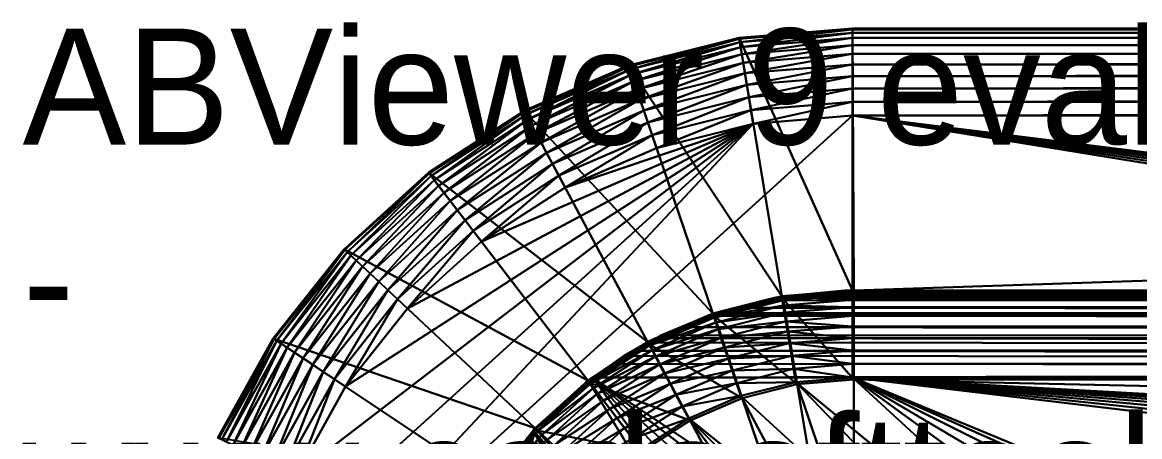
# Model space of a CAD drawing. Header units: millimetres. Extents: x 19.3 to 105.6, y 153.8 to 217.3.
# Drawn here: x 19.3 to 29.48, y 213.57 to 217.35 of the extents above; entities that cross this region are included whole.
import ezdxf

# ---------------------------------------------------------------- set-up
doc = ezdxf.new("R2010")
doc.units = ezdxf.units.MM
doc.layers.get('0').update_dxf_attribs({"color": 132, "linetype": 'CONTINUOUS'})

# ---------------------------------------------------------------- blocks, each defined once
blk = doc.blocks.new('ABViewer')
at = {"color": 0, "insert": (0, 0), "char_height": 0.05, "width": 0.5, "attachment_point": 1}
blk.add_mtext('ABViewer 9 evaluation - www.cadsofttools.com', dxfattribs=at)

msp = doc.modelspace()

# ---------------------------------------------------------------- linework, layer by layer
at = {"invisible_edges": 16}
for points in [[(26.866, 217.292, 20.638), (26.866, 217.292, 2.375), (25.831, 217.207, 2.375)], [(26.866, 217.292, 20.638), (25.831, 217.207, 2.375), (25.831, 217.207, 20.638)], [(26.866, 217.292, 2.375), (26.866, 214.905, 2.375), (25.831, 217.207, 2.375)], [(25.833, 217.198, 20.762), (26.866, 217.292, 20.638), (25.831, 217.207, 20.638)], [(25.833, 217.198, 20.762), (26.866, 217.282, 20.762), (26.866, 217.292, 20.638)], [(25.837, 217.169, 20.883), (26.866, 217.282, 20.762), (25.833, 217.198, 20.762)], [(25.837, 217.169, 20.883), (26.866, 217.253, 20.883), (26.866, 217.282, 20.762)], [(98.025, 217.292, 20.638), (98.025, 217.292, 2.375), (26.866, 217.292, 20.638)], [(26.866, 217.292, 20.638), (98.025, 217.292, 2.375), (26.866, 217.292, 2.375)], [(98.025, 217.292, 2.375), (26.877, 214.905, 2.375), (26.866, 217.292, 2.375)], [(26.866, 217.292, 2.375), (26.877, 214.905, 2.375), (26.866, 214.905, 2.375)], [(26.866, 217.282, 20.762), (98.025, 217.282, 20.762), (98.025, 217.292, 20.638)], [(26.866, 217.282, 20.762), (98.025, 217.292, 20.638), (26.866, 217.292, 20.638)], [(26.866, 217.253, 20.883), (98.025, 217.253, 20.883), (98.025, 217.282, 20.762)], [(26.866, 217.253, 20.883), (98.025, 217.282, 20.762), (26.866, 217.282, 20.762)], [(98.025, 217.292, 2.375), (98.025, 214.879, 2.375), (26.877, 214.905, 2.375)], [(25.831, 217.207, 20.638), (25.831, 217.207, 2.375), (24.824, 216.955, 2.375)], [(25.831, 217.207, 20.638), (24.824, 216.955, 2.375), (24.824, 216.955, 20.638)], [(25.831, 217.207, 2.375), (26.22, 214.852, 2.375), (24.824, 216.955, 2.375)], [(24.827, 216.946, 20.762), (25.831, 217.207, 20.638), (24.824, 216.955, 20.638)], [(24.827, 216.946, 20.762), (25.833, 217.198, 20.762), (25.831, 217.207, 20.638)], [(24.836, 216.918, 20.883), (25.833, 217.198, 20.762), (24.827, 216.946, 20.762)], [(24.836, 216.918, 20.883), (25.837, 217.169, 20.883), (25.833, 217.198, 20.762)], [(24.852, 216.873, 20.998), (25.837, 217.169, 20.883), (24.836, 216.918, 20.883)], [(24.852, 216.873, 20.998), (25.845, 217.122, 20.998), (25.837, 217.169, 20.883)], [(25.831, 217.207, 2.375), (26.866, 214.905, 2.375), (26.22, 214.852, 2.375)], [(25.845, 217.122, 20.998), (26.866, 217.253, 20.883), (25.837, 217.169, 20.883)], [(25.845, 217.122, 20.998), (26.866, 217.206, 20.998), (26.866, 217.253, 20.883)], [(25.856, 217.058, 21.104), (26.866, 217.206, 20.998), (25.845, 217.122, 20.998)], [(25.856, 217.058, 21.104), (26.866, 217.141, 21.104), (26.866, 217.206, 20.998)], [(26.866, 217.206, 20.998), (98.025, 217.206, 20.998), (98.025, 217.253, 20.883)], [(26.866, 217.206, 20.998), (98.025, 217.253, 20.883), (26.866, 217.253, 20.883)], [(26.866, 217.141, 21.104), (98.025, 217.141, 21.104), (98.025, 217.206, 20.998)], [(26.866, 217.141, 21.104), (98.025, 217.206, 20.998), (26.866, 217.206, 20.998)], [(24.873, 216.811, 21.104), (25.845, 217.122, 20.998), (24.852, 216.873, 20.998)], [(24.873, 216.811, 21.104), (25.856, 217.058, 21.104), (25.845, 217.122, 20.998)], [(24.899, 216.735, 21.199), (25.856, 217.058, 21.104), (24.873, 216.811, 21.104)], [(24.899, 216.735, 21.199), (25.869, 216.978, 21.199), (25.856, 217.058, 21.104)], [(25.869, 216.978, 21.199), (26.866, 217.141, 21.104), (25.856, 217.058, 21.104)], [(25.869, 216.978, 21.199), (26.866, 217.06, 21.199), (26.866, 217.141, 21.104)], [(25.884, 216.884, 21.28), (26.866, 217.06, 21.199), (25.869, 216.978, 21.199)], [(25.884, 216.884, 21.28), (26.866, 216.965, 21.28), (26.866, 217.06, 21.199)], [(26.866, 217.06, 21.199), (98.025, 217.06, 21.199), (98.025, 217.141, 21.104)], [(26.866, 217.06, 21.199), (98.025, 217.141, 21.104), (26.866, 217.141, 21.104)], [(26.866, 216.965, 21.28), (98.025, 216.965, 21.28), (98.025, 217.06, 21.199)], [(26.866, 216.965, 21.28), (98.025, 217.06, 21.199), (26.866, 217.06, 21.199)], [(24.824, 216.955, 20.638), (24.824, 216.955, 2.375), (23.872, 216.542, 2.375)], [(24.824, 216.955, 20.638), (23.872, 216.542, 2.375), (23.872, 216.542, 20.638)], [(24.824, 216.955, 2.375), (25.592, 214.694, 2.375), (23.872, 216.542, 2.375)], [(23.876, 216.533, 20.762), (24.824, 216.955, 20.638), (23.872, 216.542, 20.638)], [(23.876, 216.533, 20.762), (24.827, 216.946, 20.762), (24.824, 216.955, 20.638)], [(24.824, 216.955, 2.375), (26.22, 214.852, 2.375), (25.592, 214.694, 2.375)], [(24.929, 216.645, 21.28), (25.869, 216.978, 21.199), (24.899, 216.735, 21.199)], [(24.929, 216.645, 21.28), (25.884, 216.884, 21.28), (25.869, 216.978, 21.199)], [(25.902, 216.78, 21.345), (26.866, 216.965, 21.28), (25.884, 216.884, 21.28)], [(25.902, 216.78, 21.345), (26.866, 216.859, 21.345), (26.866, 216.965, 21.28)], [(26.866, 216.859, 21.345), (98.025, 216.859, 21.345), (98.025, 216.965, 21.28)], [(26.866, 216.859, 21.345), (98.025, 216.965, 21.28), (26.866, 216.965, 21.28)], [(23.89, 216.508, 20.883), (24.827, 216.946, 20.762), (23.876, 216.533, 20.762)], [(23.89, 216.508, 20.883), (24.836, 216.918, 20.883), (24.827, 216.946, 20.762)], [(23.912, 216.466, 20.998), (24.836, 216.918, 20.883), (23.89, 216.508, 20.883)], [(23.912, 216.466, 20.998), (24.852, 216.873, 20.998), (24.836, 216.918, 20.883)], [(23.943, 216.408, 21.104), (24.852, 216.873, 20.998), (23.912, 216.466, 20.998)], [(23.943, 216.408, 21.104), (24.873, 216.811, 21.104), (24.852, 216.873, 20.998)], [(24.963, 216.545, 21.345), (25.884, 216.884, 21.28), (24.929, 216.645, 21.28)], [(24.963, 216.545, 21.345), (25.902, 216.78, 21.345), (25.884, 216.884, 21.28)], [(25.92, 216.666, 21.392), (26.866, 216.859, 21.345), (25.902, 216.78, 21.345)], [(25.92, 216.666, 21.392), (26.866, 216.744, 21.392), (26.866, 216.859, 21.345)], [(26.866, 216.744, 21.392), (98.025, 216.744, 21.392), (98.025, 216.859, 21.345)], [(26.866, 216.744, 21.392), (98.025, 216.859, 21.345), (26.866, 216.859, 21.345)], [(23.981, 216.337, 21.199), (24.873, 216.811, 21.104), (23.943, 216.408, 21.104)], [(23.981, 216.337, 21.199), (24.899, 216.735, 21.199), (24.873, 216.811, 21.104)], [(25, 216.436, 21.392), (25.902, 216.78, 21.345), (24.963, 216.545, 21.345)], [(25, 216.436, 21.392), (25.92, 216.666, 21.392), (25.902, 216.78, 21.345)], [(24.026, 216.253, 21.28), (24.899, 216.735, 21.199), (23.981, 216.337, 21.199)], [(24.026, 216.253, 21.28), (24.929, 216.645, 21.28), (24.899, 216.735, 21.199)], [(24.076, 216.16, 21.345), (24.929, 216.645, 21.28), (24.026, 216.253, 21.28)], [(24.076, 216.16, 21.345), (24.963, 216.545, 21.345), (24.929, 216.645, 21.28)], [(25.039, 216.321, 21.421), (25.92, 216.666, 21.392), (25, 216.436, 21.392)], [(25.039, 216.321, 21.421), (25.94, 216.547, 21.421), (25.92, 216.666, 21.392)], [(25.94, 216.547, 21.421), (26.866, 216.744, 21.392), (25.92, 216.666, 21.392)], [(25.94, 216.547, 21.421), (26.866, 216.623, 21.421), (26.866, 216.744, 21.392)], [(26.866, 216.623, 21.421), (98.025, 216.623, 21.421), (98.025, 216.744, 21.392)], [(26.866, 216.623, 21.421), (98.025, 216.744, 21.392), (26.866, 216.744, 21.392)], [(24.13, 216.058, 21.392), (24.963, 216.545, 21.345), (24.076, 216.16, 21.345)], [(24.13, 216.058, 21.392), (25, 216.436, 21.392), (24.963, 216.545, 21.345)], [(25.079, 216.203, 21.431), (25.94, 216.547, 21.421), (25.039, 216.321, 21.421)], [(25.079, 216.203, 21.431), (25.96, 216.424, 21.431), (25.94, 216.547, 21.421)], [(25.96, 216.424, 21.431), (26.866, 216.623, 21.421), (25.94, 216.547, 21.421)], [(25.96, 216.424, 21.431), (26.866, 216.498, 21.431), (26.866, 216.623, 21.421)], [(26.866, 216.498, 21.431), (98.025, 216.498, 21.431), (98.025, 216.623, 21.421)], [(26.866, 216.498, 21.431), (98.025, 216.623, 21.421), (26.866, 216.623, 21.421)], [(26.866, 216.498, 21.431), (25.96, 216.424, 21.431), (21.336, 211.484, 21.431)], [(87.313, 206.662, 21.431), (26.866, 216.498, 21.431), (21.336, 211.484, 21.431)], [(23.872, 216.542, 20.638), (23.872, 216.542, 2.375), (22.999, 215.979, 2.375)], [(23.872, 216.542, 20.638), (22.999, 215.979, 2.375), (22.999, 215.979, 20.638)], [(23.872, 216.542, 2.375), (24.997, 214.436, 2.375), (22.999, 215.979, 2.375)], [(23.005, 215.971, 20.762), (23.872, 216.542, 20.638), (22.999, 215.979, 20.638)], [(23.005, 215.971, 20.762), (23.876, 216.533, 20.762), (23.872, 216.542, 20.638)], [(23.023, 215.948, 20.883), (23.876, 216.533, 20.762), (23.005, 215.971, 20.762)], [(23.023, 215.948, 20.883), (23.89, 216.508, 20.883), (23.876, 216.533, 20.762)], [(23.052, 215.911, 20.998), (23.89, 216.508, 20.883), (23.023, 215.948, 20.883)], [(23.052, 215.911, 20.998), (23.912, 216.466, 20.998), (23.89, 216.508, 20.883)], [(23.091, 215.859, 21.104), (23.912, 216.466, 20.998), (23.052, 215.911, 20.998)], [(23.091, 215.859, 21.104), (23.943, 216.408, 21.104), (23.912, 216.466, 20.998)], [(23.872, 216.542, 2.375), (25.592, 214.694, 2.375), (24.997, 214.436, 2.375)], [(87.492, 207.17, 21.431), (87.755, 207.64, 21.431), (26.866, 216.498, 21.431)], [(26.866, 216.498, 21.431), (87.755, 207.64, 21.431), (88.093, 208.059, 21.431)], [(88.093, 208.059, 21.431), (88.497, 208.415, 21.431), (26.866, 216.498, 21.431)], [(26.866, 216.498, 21.431), (88.497, 208.415, 21.431), (88.956, 208.697, 21.431)], [(26.866, 216.498, 21.431), (88.956, 208.697, 21.431), (98.025, 216.498, 21.431)], [(87.492, 207.17, 21.431), (26.866, 216.498, 21.431), (87.313, 206.662, 21.431)], [(25.96, 216.424, 21.431), (21.498, 212.378, 21.431), (21.336, 211.484, 21.431)], [(25.96, 216.424, 21.431), (21.804, 213.233, 21.431), (21.498, 212.378, 21.431)], [(22.245, 214.028, 21.431), (21.804, 213.233, 21.431), (25.96, 216.424, 21.431)], [(25.96, 216.424, 21.431), (22.809, 214.739, 21.431), (22.245, 214.028, 21.431)], [(25.96, 216.424, 21.431), (23.482, 215.35, 21.431), (22.809, 214.739, 21.431)], [(23.141, 215.795, 21.199), (23.943, 216.408, 21.104), (23.091, 215.859, 21.104)], [(23.141, 215.795, 21.199), (23.981, 216.337, 21.199), (23.943, 216.408, 21.104)], [(24.246, 215.842, 21.431), (23.482, 215.35, 21.431), (25.96, 216.424, 21.431)], [(24.187, 215.951, 21.421), (25, 216.436, 21.392), (24.13, 216.058, 21.392)], [(24.187, 215.951, 21.421), (25.039, 216.321, 21.421), (25, 216.436, 21.392)], [(25.96, 216.424, 21.431), (25.079, 216.203, 21.431), (24.246, 215.842, 21.431)], [(23.198, 215.72, 21.28), (23.981, 216.337, 21.199), (23.141, 215.795, 21.199)], [(23.198, 215.72, 21.28), (24.026, 216.253, 21.28), (23.981, 216.337, 21.199)], [(23.263, 215.635, 21.345), (24.026, 216.253, 21.28), (23.198, 215.72, 21.28)], [(23.263, 215.635, 21.345), (24.076, 216.16, 21.345), (24.026, 216.253, 21.28)], [(24.246, 215.842, 21.431), (25.039, 216.321, 21.421), (24.187, 215.951, 21.421)], [(24.246, 215.842, 21.431), (25.079, 216.203, 21.431), (25.039, 216.321, 21.421)], [(23.333, 215.544, 21.392), (24.076, 216.16, 21.345), (23.263, 215.635, 21.345)], [(23.333, 215.544, 21.392), (24.13, 216.058, 21.392), (24.076, 216.16, 21.345)], [(23.407, 215.448, 21.421), (24.13, 216.058, 21.392), (23.333, 215.544, 21.392)], [(23.407, 215.448, 21.421), (24.187, 215.951, 21.421), (24.13, 216.058, 21.392)], [(22.999, 215.979, 20.638), (22.999, 215.979, 2.375), (22.23, 215.282, 2.375)], [(22.999, 215.979, 20.638), (22.23, 215.282, 2.375), (22.23, 215.282, 20.638)], [(22.999, 215.979, 2.375), (24.453, 214.085, 2.375), (22.23, 215.282, 2.375)], [(22.237, 215.275, 20.762), (22.999, 215.979, 20.638), (22.23, 215.282, 20.638)], [(22.237, 215.275, 20.762), (23.005, 215.971, 20.762), (22.999, 215.979, 20.638)], [(22.258, 215.255, 20.883), (23.005, 215.971, 20.762), (22.237, 215.275, 20.762)], [(22.258, 215.255, 20.883), (23.023, 215.948, 20.883), (23.005, 215.971, 20.762)], [(22.293, 215.223, 20.998), (23.023, 215.948, 20.883), (22.258, 215.255, 20.883)], [(22.293, 215.223, 20.998), (23.052, 215.911, 20.998), (23.023, 215.948, 20.883)], [(22.999, 215.979, 2.375), (24.997, 214.436, 2.375), (24.453, 214.085, 2.375)], [(23.482, 215.35, 21.431), (24.187, 215.951, 21.421), (23.407, 215.448, 21.421)], [(23.482, 215.35, 21.431), (24.246, 215.842, 21.431), (24.187, 215.951, 21.421)], [(22.341, 215.178, 21.104), (23.052, 215.911, 20.998), (22.293, 215.223, 20.998)], [(22.341, 215.178, 21.104), (23.091, 215.859, 21.104), (23.052, 215.911, 20.998)], [(22.4, 215.123, 21.199), (23.091, 215.859, 21.104), (22.341, 215.178, 21.104)], [(22.4, 215.123, 21.199), (23.141, 215.795, 21.199), (23.091, 215.859, 21.104)], [(22.469, 215.058, 21.28), (23.141, 215.795, 21.199), (22.4, 215.123, 21.199)], [(22.469, 215.058, 21.28), (23.198, 215.72, 21.28), (23.141, 215.795, 21.199)], [(22.546, 214.986, 21.345), (23.198, 215.72, 21.28), (22.469, 215.058, 21.28)], [(22.546, 214.986, 21.345), (23.263, 215.635, 21.345), (23.198, 215.72, 21.28)], [(22.63, 214.907, 21.392), (23.263, 215.635, 21.345), (22.546, 214.986, 21.345)], [(22.63, 214.907, 21.392), (23.333, 215.544, 21.392), (23.263, 215.635, 21.345)], [(22.719, 214.824, 21.421), (23.333, 215.544, 21.392), (22.63, 214.907, 21.392)], [(22.719, 214.824, 21.421), (23.407, 215.448, 21.421), (23.333, 215.544, 21.392)], [(22.809, 214.739, 21.431), (23.407, 215.448, 21.421), (22.719, 214.824, 21.421)], [(22.809, 214.739, 21.431), (23.482, 215.35, 21.431), (23.407, 215.448, 21.421)], [(22.23, 215.282, 20.638), (22.23, 215.282, 2.375), (21.585, 214.468, 2.375)], [(22.23, 215.282, 20.638), (21.585, 214.468, 2.375), (21.585, 214.468, 20.638)], [(22.23, 215.282, 2.375), (23.973, 213.65, 2.375), (21.585, 214.468, 2.375)], [(21.593, 214.463, 20.762), (22.23, 215.282, 20.638), (21.585, 214.468, 20.638)], [(21.593, 214.463, 20.762), (22.237, 215.275, 20.762), (22.23, 215.282, 20.638)], [(21.617, 214.447, 20.883), (22.237, 215.275, 20.762), (21.593, 214.463, 20.762)], [(21.617, 214.447, 20.883), (22.258, 215.255, 20.883), (22.237, 215.275, 20.762)], [(21.657, 214.42, 20.998), (22.258, 215.255, 20.883), (21.617, 214.447, 20.883)], [(21.657, 214.42, 20.998), (22.293, 215.223, 20.998), (22.258, 215.255, 20.883)], [(21.711, 214.384, 21.104), (22.293, 215.223, 20.998), (21.657, 214.42, 20.998)], [(21.711, 214.384, 21.104), (22.341, 215.178, 21.104), (22.293, 215.223, 20.998)], [(22.23, 215.282, 2.375), (24.453, 214.085, 2.375), (23.973, 213.65, 2.375)], [(21.778, 214.339, 21.199), (22.341, 215.178, 21.104), (21.711, 214.384, 21.104)], [(21.778, 214.339, 21.199), (22.4, 215.123, 21.199), (22.341, 215.178, 21.104)], [(21.857, 214.287, 21.28), (22.4, 215.123, 21.199), (21.778, 214.339, 21.199)], [(21.857, 214.287, 21.28), (22.469, 215.058, 21.28), (22.4, 215.123, 21.199)], [(21.945, 214.228, 21.345), (22.469, 215.058, 21.28), (21.857, 214.287, 21.28)], [(21.945, 214.228, 21.345), (22.546, 214.986, 21.345), (22.469, 215.058, 21.28)], [(22.041, 214.164, 21.392), (22.546, 214.986, 21.345), (21.945, 214.228, 21.345)], [(22.041, 214.164, 21.392), (22.63, 214.907, 21.392), (22.546, 214.986, 21.345)], [(22.142, 214.097, 21.421), (22.63, 214.907, 21.392), (22.041, 214.164, 21.392)], [(22.142, 214.097, 21.421), (22.719, 214.824, 21.421), (22.63, 214.907, 21.392)], [(22.245, 214.028, 21.431), (22.719, 214.824, 21.421), (22.142, 214.097, 21.421)], [(22.245, 214.028, 21.431), (22.809, 214.739, 21.431), (22.719, 214.824, 21.421)], [(25.592, 214.694, 18.25), (25.592, 214.694, 2.375), (26.22, 214.852, 2.375)], [(25.592, 214.694, 18.25), (26.22, 214.852, 2.375), (26.22, 214.852, 18.25)], [(25.592, 214.694, 18.25), (26.22, 214.852, 18.25), (26.222, 214.842, 18.374)], [(25.592, 214.694, 18.25), (26.222, 214.842, 18.374), (25.595, 214.685, 18.374)], [(25.595, 214.685, 18.374), (26.222, 214.842, 18.374), (26.226, 214.813, 18.495)], [(25.595, 214.685, 18.374), (26.226, 214.813, 18.495), (25.604, 214.657, 18.495)], [(26.23, 214.851, 2.375), (26.234, 214.826, 2.375), (25.599, 214.693, 2.375)], [(25.599, 214.693, 2.375), (25.6, 214.692, 5.018), (26.23, 214.851, 2.375)], [(25.599, 214.693, 2.375), (26.234, 214.826, 2.375), (25.607, 214.669, 2.375)], [(26.23, 214.851, 2.375), (25.6, 214.692, 5.018), (25.617, 214.699, 5.024)], [(25.604, 214.657, 18.495), (26.226, 214.813, 18.495), (26.234, 214.766, 18.61)], [(26.234, 214.826, 2.375), (26.234, 214.826, 0.787), (25.607, 214.669, 0.787)], [(26.234, 214.826, 2.375), (25.607, 214.669, 0.787), (25.607, 214.669, 2.375)], [(26.234, 214.826, 0.787), (26.362, 214.049), (25.607, 214.669, 0.787)], [(26.23, 214.851, 2.375), (25.617, 214.699, 5.024), (25.794, 214.745, 5.095)], [(26.055, 214.813, 5.199), (26.23, 214.851, 2.375), (25.794, 214.745, 5.095)], [(25.794, 214.745, 5.095), (98.025, 214.753, 5.09), (98.025, 214.818, 5.196)], [(25.794, 214.745, 5.095), (98.025, 214.818, 5.196), (26.055, 214.813, 5.199)], [(26.055, 214.813, 5.199), (26.15, 214.837, 5.237), (26.23, 214.851, 2.375)], [(98.025, 214.818, 5.196), (26.15, 214.837, 5.237), (26.055, 214.813, 5.199)], [(26.15, 214.837, 5.237), (26.217, 214.849, 5.265), (26.23, 214.851, 2.375)], [(98.025, 214.818, 5.196), (26.217, 214.849, 5.265), (26.15, 214.837, 5.237)], [(26.23, 214.851, 2.375), (26.217, 214.849, 5.265), (26.23, 214.851, 5.271)], [(26.23, 214.851, 5.271), (26.217, 214.849, 5.265), (98.025, 214.818, 5.196)], [(26.22, 214.852, 18.25), (26.22, 214.852, 2.375), (26.866, 214.905, 2.375)], [(26.22, 214.852, 18.25), (26.866, 214.905, 2.375), (26.866, 214.905, 18.25)], [(26.22, 214.852, 18.25), (26.866, 214.905, 18.25), (26.866, 214.895, 18.374)], [(26.22, 214.852, 18.25), (26.866, 214.895, 18.374), (26.222, 214.842, 18.374)], [(26.222, 214.842, 18.374), (26.866, 214.895, 18.374), (26.866, 214.866, 18.495)], [(26.222, 214.842, 18.374), (26.866, 214.866, 18.495), (26.226, 214.813, 18.495)], [(26.226, 214.813, 18.495), (26.866, 214.866, 18.495), (26.866, 214.818, 18.61)], [(26.226, 214.813, 18.495), (26.866, 214.818, 18.61), (26.234, 214.766, 18.61)], [(26.877, 214.905, 2.375), (26.877, 214.879, 2.375), (26.23, 214.851, 2.375)], [(26.23, 214.851, 2.375), (26.23, 214.851, 5.271), (26.877, 214.905, 2.375)], [(26.877, 214.905, 2.375), (26.23, 214.851, 5.271), (26.324, 214.859, 5.312)], [(26.23, 214.851, 2.375), (26.877, 214.879, 2.375), (26.234, 214.826, 2.375)], [(26.324, 214.859, 5.312), (26.23, 214.851, 5.271), (98.025, 214.818, 5.196)], [(26.877, 214.879, 2.375), (26.877, 214.879, 0.787), (26.234, 214.826, 0.787)], [(26.877, 214.879, 2.375), (26.234, 214.826, 0.787), (26.234, 214.826, 2.375)], [(26.877, 214.879, 0.787), (26.877, 214.092), (26.234, 214.826, 0.787)], [(26.234, 214.826, 0.787), (26.877, 214.092), (26.362, 214.049)], [(26.234, 214.766, 18.61), (26.866, 214.818, 18.61), (26.866, 214.753, 18.716)], [(26.877, 214.905, 2.375), (26.324, 214.859, 5.312), (26.6, 214.886, 5.434)], [(98.025, 214.895, 5.432), (26.6, 214.886, 5.434), (26.324, 214.859, 5.312)], [(98.025, 214.895, 5.432), (26.324, 214.859, 5.312), (98.025, 214.866, 5.311)], [(98.025, 214.866, 5.311), (26.324, 214.859, 5.312), (98.025, 214.818, 5.196)], [(26.6, 214.886, 5.434), (26.791, 214.904, 5.517), (26.877, 214.905, 2.375)], [(26.791, 214.904, 5.517), (26.6, 214.886, 5.434), (98.025, 214.895, 5.432)], [(26.877, 214.905, 2.375), (26.791, 214.904, 5.517), (26.866, 214.905, 5.551)], [(98.025, 214.895, 5.432), (26.866, 214.905, 5.551), (26.791, 214.904, 5.517)], [(98.025, 214.905, 18.25), (26.866, 214.905, 18.25), (26.877, 214.905, 5.556)], [(26.877, 214.905, 5.556), (26.866, 214.905, 18.25), (26.866, 214.905, 2.375)], [(26.877, 214.905, 5.556), (26.866, 214.905, 2.375), (26.877, 214.905, 2.375)], [(26.877, 214.905, 2.375), (26.866, 214.905, 5.551), (26.877, 214.905, 5.556)], [(98.025, 214.895, 5.432), (26.877, 214.905, 5.556), (26.866, 214.905, 5.551)], [(98.025, 214.895, 18.374), (26.866, 214.895, 18.374), (26.866, 214.905, 18.25)], [(98.025, 214.895, 18.374), (26.866, 214.905, 18.25), (98.025, 214.905, 18.25)], [(98.025, 214.866, 18.495), (26.866, 214.866, 18.495), (26.866, 214.895, 18.374)], [(98.025, 214.866, 18.495), (26.866, 214.895, 18.374), (98.025, 214.895, 18.374)], [(98.025, 214.818, 18.61), (26.866, 214.818, 18.61), (26.866, 214.866, 18.495)], [(98.025, 214.818, 18.61), (26.866, 214.866, 18.495), (98.025, 214.866, 18.495)], [(98.025, 214.753, 18.716), (26.866, 214.753, 18.716), (26.866, 214.818, 18.61)], [(98.025, 214.753, 18.716), (26.866, 214.818, 18.61), (98.025, 214.818, 18.61)], [(26.877, 214.905, 2.375), (98.025, 214.879, 2.375), (26.877, 214.879, 2.375)], [(26.877, 214.905, 5.556), (98.025, 214.905, 5.556), (98.025, 214.905, 18.25)], [(98.025, 214.905, 5.556), (26.877, 214.905, 5.556), (98.025, 214.895, 5.432)], [(26.877, 214.879, 0.787), (26.877, 214.879, 2.375), (98.025, 214.879, 0.787)], [(98.025, 214.879, 0.787), (26.877, 214.879, 2.375), (98.025, 214.879, 2.375)], [(98.025, 214.879, 0.787), (98.025, 214.092), (26.877, 214.879, 0.787)], [(26.877, 214.879, 0.787), (98.025, 214.092), (26.877, 214.092)], [(25.604, 214.657, 18.495), (26.234, 214.766, 18.61), (25.62, 214.612, 18.61)], [(25.794, 214.745, 5.095), (25.617, 214.699, 5.024), (98.025, 214.672, 4.995)], [(25.62, 214.612, 18.61), (26.234, 214.766, 18.61), (26.245, 214.702, 18.716)], [(98.025, 214.672, 4.995), (98.025, 214.753, 5.09), (25.794, 214.745, 5.095)], [(26.234, 214.766, 18.61), (26.866, 214.753, 18.716), (26.245, 214.702, 18.716)], [(26.245, 214.702, 18.716), (26.866, 214.753, 18.716), (26.866, 214.672, 18.811)], [(98.025, 214.672, 18.811), (26.866, 214.672, 18.811), (26.866, 214.753, 18.716)], [(98.025, 214.672, 18.811), (26.866, 214.753, 18.716), (98.025, 214.753, 18.716)], [(24.997, 214.436, 18.25), (24.997, 214.436, 2.375), (25.592, 214.694, 2.375)], [(24.997, 214.436, 18.25), (25.592, 214.694, 2.375), (25.592, 214.694, 18.25)], [(24.997, 214.436, 18.25), (25.592, 214.694, 18.25), (25.595, 214.685, 18.374)], [(24.997, 214.436, 18.25), (25.595, 214.685, 18.374), (25.002, 214.428, 18.374)], [(25.002, 214.428, 18.374), (25.595, 214.685, 18.374), (25.604, 214.657, 18.495)], [(25.002, 214.428, 18.374), (25.604, 214.657, 18.495), (25.016, 214.402, 18.495)], [(25.599, 214.693, 2.375), (25.607, 214.669, 2.375), (25.003, 214.435, 2.375)], [(25.003, 214.435, 2.375), (25.075, 214.47, 4.852), (25.599, 214.693, 2.375)], [(25.003, 214.435, 2.375), (25.607, 214.669, 2.375), (25.015, 214.412, 2.375)], [(25.607, 214.669, 2.375), (25.607, 214.669, 0.787), (25.015, 214.412, 0.787)], [(25.607, 214.669, 2.375), (25.015, 214.412, 0.787), (25.015, 214.412, 2.375)], [(25.607, 214.669, 0.787), (25.86, 213.924), (25.015, 214.412, 0.787)], [(25.016, 214.402, 18.495), (25.604, 214.657, 18.495), (25.62, 214.612, 18.61)], [(25.016, 214.402, 18.495), (25.62, 214.612, 18.61), (25.038, 214.36, 18.61)], [(25.038, 214.36, 18.61), (25.62, 214.612, 18.61), (25.64, 214.551, 18.716)], [(25.599, 214.693, 2.375), (25.075, 214.47, 4.852), (25.123, 214.497, 4.863)], [(25.599, 214.693, 2.375), (25.123, 214.497, 4.863), (25.305, 214.571, 4.922)], [(25.305, 214.571, 4.922), (25.542, 214.669, 4.999), (25.599, 214.693, 2.375)], [(25.305, 214.571, 4.922), (98.025, 214.577, 4.914), (98.025, 214.672, 4.995)], [(25.305, 214.571, 4.922), (98.025, 214.672, 4.995), (25.542, 214.669, 4.999)], [(25.599, 214.693, 2.375), (25.542, 214.669, 4.999), (25.6, 214.692, 5.018)], [(98.025, 214.672, 4.995), (25.6, 214.692, 5.018), (25.542, 214.669, 4.999)], [(98.025, 214.672, 4.995), (25.617, 214.699, 5.024), (25.6, 214.692, 5.018)], [(25.607, 214.669, 0.787), (26.362, 214.049), (25.86, 213.924)], [(25.62, 214.612, 18.61), (26.245, 214.702, 18.716), (25.64, 214.551, 18.716)], [(25.64, 214.551, 18.716), (26.245, 214.702, 18.716), (26.258, 214.622, 18.811)], [(25.64, 214.551, 18.716), (26.258, 214.622, 18.811), (25.666, 214.474, 18.811)], [(25.666, 214.474, 18.811), (26.258, 214.622, 18.811), (26.273, 214.529, 18.892)], [(26.245, 214.702, 18.716), (26.866, 214.672, 18.811), (26.258, 214.622, 18.811)], [(26.258, 214.622, 18.811), (26.866, 214.672, 18.811), (26.866, 214.577, 18.892)], [(26.258, 214.622, 18.811), (26.866, 214.577, 18.892), (26.273, 214.529, 18.892)], [(98.025, 214.577, 18.892), (26.866, 214.577, 18.892), (26.866, 214.672, 18.811)], [(98.025, 214.577, 18.892), (26.866, 214.672, 18.811), (98.025, 214.672, 18.811)], [(25.038, 214.36, 18.61), (25.64, 214.551, 18.716), (25.069, 214.303, 18.716)], [(25.069, 214.303, 18.716), (25.64, 214.551, 18.716), (25.666, 214.474, 18.811)], [(25.305, 214.571, 4.922), (25.123, 214.497, 4.863), (98.025, 214.471, 4.849)], [(98.025, 214.471, 4.849), (98.025, 214.577, 4.914), (25.305, 214.571, 4.922)], [(25.666, 214.474, 18.811), (26.273, 214.529, 18.892), (25.697, 214.384, 18.892)], [(25.697, 214.384, 18.892), (26.273, 214.529, 18.892), (26.291, 214.424, 18.957)], [(26.273, 214.529, 18.892), (26.866, 214.577, 18.892), (26.866, 214.471, 18.957)], [(26.273, 214.529, 18.892), (26.866, 214.471, 18.957), (26.291, 214.424, 18.957)], [(98.025, 214.471, 18.957), (26.866, 214.471, 18.957), (26.866, 214.577, 18.892)], [(98.025, 214.471, 18.957), (26.866, 214.577, 18.892), (98.025, 214.577, 18.892)], [(21.585, 214.468, 20.638), (21.585, 214.468, 2.375), (21.081, 213.561, 2.375)], [(21.585, 214.468, 20.638), (21.081, 213.561, 2.375), (21.081, 213.561, 20.638)], [(21.585, 214.468, 2.375), (23.57, 213.143, 2.375), (21.081, 213.561, 2.375)], [(21.09, 213.557, 20.762), (21.585, 214.468, 20.638), (21.081, 213.561, 20.638)], [(21.09, 213.557, 20.762), (21.593, 214.463, 20.762), (21.585, 214.468, 20.638)], [(21.116, 213.545, 20.883), (21.593, 214.463, 20.762), (21.09, 213.557, 20.762)], [(21.116, 213.545, 20.883), (21.617, 214.447, 20.883), (21.593, 214.463, 20.762)], [(21.16, 213.525, 20.998), (21.617, 214.447, 20.883), (21.116, 213.545, 20.883)], [(21.16, 213.525, 20.998), (21.657, 214.42, 20.998), (21.617, 214.447, 20.883)], [(21.219, 213.498, 21.104), (21.657, 214.42, 20.998), (21.16, 213.525, 20.998)], [(21.219, 213.498, 21.104), (21.711, 214.384, 21.104), (21.657, 214.42, 20.998)], [(21.585, 214.468, 2.375), (23.973, 213.65, 2.375), (23.57, 213.143, 2.375)], [(24.453, 214.085, 18.25), (24.453, 214.085, 2.375), (24.997, 214.436, 2.375)], [(24.453, 214.085, 18.25), (24.997, 214.436, 2.375), (24.997, 214.436, 18.25)], [(24.453, 214.085, 18.25), (24.997, 214.436, 18.25), (25.002, 214.428, 18.374)], [(24.453, 214.085, 18.25), (25.002, 214.428, 18.374), (24.459, 214.077, 18.374)], [(25.003, 214.435, 2.375), (25.015, 214.412, 2.375), (24.457, 214.083, 2.375)], [(24.457, 214.083, 2.375), (24.675, 214.234, 4.778), (25.003, 214.435, 2.375)], [(24.457, 214.083, 2.375), (25.015, 214.412, 2.375), (24.472, 214.062, 2.375)], [(24.459, 214.077, 18.374), (25.002, 214.428, 18.374), (25.016, 214.402, 18.495)], [(25.015, 214.412, 2.375), (25.015, 214.412, 0.787), (24.472, 214.062, 0.787)], [(25.015, 214.412, 2.375), (24.472, 214.062, 0.787), (24.472, 214.062, 2.375)], [(25.015, 214.412, 0.787), (25.386, 213.718), (24.472, 214.062, 0.787)], [(25.003, 214.435, 2.375), (24.675, 214.234, 4.778), (24.78, 214.307, 4.787)], [(25.003, 214.435, 2.375), (24.78, 214.307, 4.787), (24.867, 214.354, 4.806)], [(24.867, 214.354, 4.806), (25.005, 214.431, 4.837), (25.003, 214.435, 2.375)], [(98.025, 214.356, 4.801), (25.005, 214.431, 4.837), (24.867, 214.354, 4.806)], [(25.003, 214.435, 2.375), (25.005, 214.431, 4.837), (25.075, 214.47, 4.852)], [(98.025, 214.356, 4.801), (25.075, 214.47, 4.852), (25.005, 214.431, 4.837)], [(25.015, 214.412, 0.787), (25.86, 213.924), (25.386, 213.718)], [(25.069, 214.303, 18.716), (25.666, 214.474, 18.811), (25.107, 214.231, 18.811)], [(98.025, 214.471, 4.849), (25.123, 214.497, 4.863), (25.075, 214.47, 4.852)], [(98.025, 214.471, 4.849), (25.075, 214.47, 4.852), (98.025, 214.356, 4.801)], [(25.107, 214.231, 18.811), (25.666, 214.474, 18.811), (25.697, 214.384, 18.892)], [(25.697, 214.384, 18.892), (26.291, 214.424, 18.957), (25.731, 214.284, 18.957)], [(25.731, 214.284, 18.957), (26.291, 214.424, 18.957), (26.309, 214.31, 19.005)], [(26.291, 214.424, 18.957), (26.866, 214.471, 18.957), (26.866, 214.356, 19.005)], [(26.291, 214.424, 18.957), (26.866, 214.356, 19.005), (26.309, 214.31, 19.005)], [(98.025, 214.356, 19.005), (26.866, 214.356, 19.005), (26.866, 214.471, 18.957)], [(98.025, 214.356, 19.005), (26.866, 214.471, 18.957), (98.025, 214.471, 18.957)], [(21.293, 213.465, 21.199), (21.711, 214.384, 21.104), (21.219, 213.498, 21.104)], [(21.293, 213.465, 21.199), (21.778, 214.339, 21.199), (21.711, 214.384, 21.104)], [(21.379, 213.426, 21.28), (21.778, 214.339, 21.199), (21.293, 213.465, 21.199)], [(21.379, 213.426, 21.28), (21.857, 214.287, 21.28), (21.778, 214.339, 21.199)], [(24.459, 214.077, 18.374), (25.016, 214.402, 18.495), (24.477, 214.054, 18.495)], [(24.477, 214.054, 18.495), (25.016, 214.402, 18.495), (25.038, 214.36, 18.61)], [(24.477, 214.054, 18.495), (25.038, 214.36, 18.61), (24.506, 214.017, 18.61)], [(24.506, 214.017, 18.61), (25.038, 214.36, 18.61), (25.069, 214.303, 18.716)], [(24.506, 214.017, 18.61), (25.069, 214.303, 18.716), (24.545, 213.965, 18.716)], [(24.545, 213.965, 18.716), (25.069, 214.303, 18.716), (25.107, 214.231, 18.811)], [(98.025, 214.235, 4.772), (24.78, 214.307, 4.787), (24.675, 214.234, 4.778)], [(98.025, 214.235, 4.772), (24.867, 214.354, 4.806), (24.78, 214.307, 4.787)], [(98.025, 214.356, 4.801), (24.867, 214.354, 4.806), (98.025, 214.235, 4.772)], [(25.107, 214.231, 18.811), (25.697, 214.384, 18.892), (25.152, 214.148, 18.892)], [(25.152, 214.148, 18.892), (25.697, 214.384, 18.892), (25.731, 214.284, 18.957)], [(25.731, 214.284, 18.957), (26.309, 214.31, 19.005), (25.768, 214.175, 19.005)], [(25.768, 214.175, 19.005), (26.309, 214.31, 19.005), (26.329, 214.191, 19.034)], [(26.309, 214.31, 19.005), (26.866, 214.356, 19.005), (26.866, 214.235, 19.034)], [(26.309, 214.31, 19.005), (26.866, 214.235, 19.034), (26.329, 214.191, 19.034)], [(98.025, 214.235, 19.034), (26.866, 214.235, 19.034), (26.866, 214.356, 19.005)], [(98.025, 214.235, 19.034), (26.866, 214.356, 19.005), (98.025, 214.356, 19.005)], [(21.476, 213.382, 21.345), (21.857, 214.287, 21.28), (21.379, 213.426, 21.28)], [(21.476, 213.382, 21.345), (21.945, 214.228, 21.345), (21.857, 214.287, 21.28)], [(21.58, 213.335, 21.392), (21.945, 214.228, 21.345), (21.476, 213.382, 21.345)], [(21.58, 213.335, 21.392), (22.041, 214.164, 21.392), (21.945, 214.228, 21.345)], [(24.457, 214.083, 2.375), (24.494, 214.111, 4.763), (24.675, 214.234, 4.778)], [(98.025, 214.111, 4.763), (98.025, 214.235, 4.772), (24.494, 214.111, 4.763)], [(24.494, 214.111, 4.763), (98.025, 214.235, 4.772), (24.675, 214.234, 4.778)], [(24.545, 213.965, 18.716), (25.107, 214.231, 18.811), (24.595, 213.901, 18.811)], [(24.595, 213.901, 18.811), (25.107, 214.231, 18.811), (25.152, 214.148, 18.892)], [(25.152, 214.148, 18.892), (25.731, 214.284, 18.957), (25.202, 214.054, 18.957)], [(25.202, 214.054, 18.957), (25.731, 214.284, 18.957), (25.768, 214.175, 19.005)], [(26.329, 214.191, 19.034), (26.866, 214.235, 19.034), (26.866, 214.111, 19.044)], [(98.025, 214.111, 19.044), (26.866, 214.111, 19.044), (26.866, 214.235, 19.034)], [(98.025, 214.111, 19.044), (26.866, 214.235, 19.034), (98.025, 214.235, 19.034)], [(21.691, 213.285, 21.421), (22.041, 214.164, 21.392), (21.58, 213.335, 21.392)], [(21.691, 213.285, 21.421), (22.142, 214.097, 21.421), (22.041, 214.164, 21.392)], [(24.457, 214.083, 4.763), (25.911, 212.189, 4.763), (24.494, 214.111, 4.763)], [(24.494, 214.111, 4.763), (24.457, 214.083, 2.375), (24.457, 214.083, 4.763)], [(24.494, 214.111, 4.763), (25.911, 212.189, 4.763), (26.129, 212.329, 4.763)], [(24.494, 214.111, 4.763), (26.129, 212.329, 4.763), (26.367, 212.433, 4.763)], [(26.367, 212.433, 4.763), (26.619, 212.496, 4.763), (24.494, 214.111, 4.763)], [(24.494, 214.111, 4.763), (26.619, 212.496, 4.763), (26.877, 212.517, 4.763)], [(24.494, 214.111, 4.763), (26.877, 212.517, 4.763), (98.025, 214.111, 4.763)], [(24.595, 213.901, 18.811), (25.152, 214.148, 18.892), (24.652, 213.826, 18.892)], [(24.652, 213.826, 18.892), (25.152, 214.148, 18.892), (25.202, 214.054, 18.957)], [(25.202, 214.054, 18.957), (25.768, 214.175, 19.005), (25.256, 213.953, 19.005)], [(25.256, 213.953, 19.005), (25.768, 214.175, 19.005), (25.807, 214.06, 19.034)], [(25.768, 214.175, 19.005), (26.329, 214.191, 19.034), (25.807, 214.06, 19.034)], [(25.807, 214.06, 19.034), (26.329, 214.191, 19.034), (26.349, 214.068, 19.044)], [(26.329, 214.191, 19.034), (26.866, 214.111, 19.044), (26.349, 214.068, 19.044)], [(31.67, 209.696, 19.044), (26.349, 214.068, 19.044), (26.866, 214.111, 19.044)], [(98.025, 214.111, 19.044), (89.78, 210.592, 19.044), (26.866, 214.111, 19.044)], [(26.866, 214.111, 19.044), (89.78, 210.592, 19.044), (88.989, 210.422, 19.044)], [(26.866, 214.111, 19.044), (88.989, 210.422, 19.044), (88.238, 210.12, 19.044)], [(88.238, 210.12, 19.044), (87.55, 209.696, 19.044), (26.866, 214.111, 19.044)], [(26.866, 214.111, 19.044), (87.55, 209.696, 19.044), (86.942, 209.162, 19.044)], [(26.866, 214.111, 19.044), (86.942, 209.162, 19.044), (86.434, 208.533, 19.044)], [(35.51, 210.524, 19.044), (34.708, 210.627, 19.044), (26.866, 214.111, 19.044)], [(31.67, 209.696, 19.044), (26.866, 214.111, 19.044), (32.358, 210.12, 19.044)], [(34.708, 210.627, 19.044), (33.9, 210.592, 19.044), (26.866, 214.111, 19.044)], [(26.866, 214.111, 19.044), (33.9, 210.592, 19.044), (33.109, 210.422, 19.044)], [(26.866, 214.111, 19.044), (33.109, 210.422, 19.044), (32.358, 210.12, 19.044)], [(86.434, 208.533, 19.044), (86.04, 207.826, 19.044), (26.866, 214.111, 19.044)], [(26.866, 214.111, 19.044), (86.04, 207.826, 19.044), (85.77, 207.064, 19.044)], [(26.866, 214.111, 19.044), (85.77, 207.064, 19.044), (35.51, 210.524, 19.044)], [(98.025, 214.111, 4.763), (26.877, 212.517, 4.763), (98.025, 212.517, 4.763)], [(21.804, 213.233, 21.431), (22.142, 214.097, 21.421), (21.691, 213.285, 21.421)], [(21.804, 213.233, 21.431), (22.245, 214.028, 21.431), (22.142, 214.097, 21.421)], [(23.973, 213.65, 18.25), (23.973, 213.65, 2.375), (24.453, 214.085, 2.375)], [(23.973, 213.65, 18.25), (24.453, 214.085, 2.375), (24.453, 214.085, 18.25)], [(23.973, 213.65, 18.25), (24.453, 214.085, 18.25), (24.459, 214.077, 18.374)], [(23.973, 213.65, 18.25), (24.459, 214.077, 18.374), (23.98, 213.643, 18.374)], [(23.975, 213.646, 4.763), (25.718, 212.014, 4.763), (24.457, 214.083, 4.763)], [(24.457, 214.083, 2.375), (24.472, 214.062, 2.375), (23.975, 213.646, 2.375)], [(24.457, 214.083, 4.763), (24.457, 214.083, 2.375), (23.975, 213.646, 2.375)], [(24.457, 214.083, 4.763), (23.975, 213.646, 2.375), (23.975, 213.646, 4.763)], [(23.975, 213.646, 2.375), (24.472, 214.062, 2.375), (23.994, 213.629, 2.375)], [(23.98, 213.643, 18.374), (24.459, 214.077, 18.374), (24.477, 214.054, 18.495)], [(23.98, 213.643, 18.374), (24.477, 214.054, 18.495), (24.001, 213.624, 18.495)], [(24.472, 214.062, 2.375), (24.472, 214.062, 0.787), (23.994, 213.629, 0.787)], [(24.472, 214.062, 2.375), (23.994, 213.629, 0.787), (23.994, 213.629, 2.375)], [(24.472, 214.062, 0.787), (24.952, 213.438), (23.994, 213.629, 0.787)], [(24.001, 213.624, 18.495), (24.477, 214.054, 18.495), (24.506, 214.017, 18.61)], [(24.001, 213.624, 18.495), (24.506, 214.017, 18.61), (24.036, 213.591, 18.61)], [(24.036, 213.591, 18.61), (24.506, 214.017, 18.61), (24.545, 213.965, 18.716)], [(24.457, 214.083, 4.763), (25.718, 212.014, 4.763), (25.911, 212.189, 4.763)], [(24.472, 214.062, 0.787), (25.386, 213.718), (24.952, 213.438)], [(24.652, 213.826, 18.892), (25.202, 214.054, 18.957), (24.717, 213.741, 18.957)], [(24.717, 213.741, 18.957), (25.202, 214.054, 18.957), (25.256, 213.953, 19.005)], [(25.256, 213.953, 19.005), (25.807, 214.06, 19.034), (25.313, 213.846, 19.034)], [(25.313, 213.846, 19.034), (25.807, 214.06, 19.034), (25.847, 213.943, 19.044)], [(25.807, 214.06, 19.034), (26.349, 214.068, 19.044), (25.847, 213.943, 19.044)], [(31.062, 209.162, 19.044), (25.847, 213.943, 19.044), (26.349, 214.068, 19.044)], [(26.619, 212.496), (25.86, 213.924), (26.362, 214.049)], [(31.062, 209.162, 19.044), (26.349, 214.068, 19.044), (31.67, 209.696, 19.044)], [(26.877, 212.517), (26.362, 214.049), (26.877, 214.092)], [(26.619, 212.496), (26.362, 214.049), (26.877, 212.517)], [(26.877, 212.517), (26.877, 214.092), (98.025, 212.517)], [(98.025, 212.517), (26.877, 214.092), (98.025, 214.092)], [(24.036, 213.591, 18.61), (24.545, 213.965, 18.716), (24.084, 213.546, 18.716)], [(24.084, 213.546, 18.716), (24.545, 213.965, 18.716), (24.595, 213.901, 18.811)], [(24.084, 213.546, 18.716), (24.595, 213.901, 18.811), (24.143, 213.491, 18.811)], [(24.143, 213.491, 18.811), (24.595, 213.901, 18.811), (24.652, 213.826, 18.892)], [(24.717, 213.741, 18.957), (25.256, 213.953, 19.005), (24.787, 213.65, 19.005)], [(24.787, 213.65, 19.005), (25.256, 213.953, 19.005), (25.313, 213.846, 19.034)], [(25.313, 213.846, 19.034), (25.847, 213.943, 19.044), (25.372, 213.736, 19.044)], [(31.062, 209.162, 19.044), (25.372, 213.736, 19.044), (25.847, 213.943, 19.044)], [(26.367, 212.433), (25.386, 213.718), (25.86, 213.924)], [(26.367, 212.433), (25.86, 213.924), (26.619, 212.496)], [(24.143, 213.491, 18.811), (24.652, 213.826, 18.892), (24.212, 213.426, 18.892)], [(24.212, 213.426, 18.892), (24.652, 213.826, 18.892), (24.717, 213.741, 18.957)], [(24.787, 213.65, 19.005), (25.313, 213.846, 19.034), (24.861, 213.554, 19.034)], [(24.861, 213.554, 19.034), (25.313, 213.846, 19.034), (25.372, 213.736, 19.044)], [(24.212, 213.426, 18.892), (24.717, 213.741, 18.957), (24.289, 213.354, 18.957)], [(24.289, 213.354, 18.957), (24.717, 213.741, 18.957), (24.787, 213.65, 19.005)], [(24.861, 213.554, 19.034), (25.372, 213.736, 19.044), (24.936, 213.456, 19.044)], [(30.554, 208.533, 19.044), (24.936, 213.456, 19.044), (25.372, 213.736, 19.044)], [(26.129, 212.329), (24.952, 213.438), (25.386, 213.718)], [(30.554, 208.533, 19.044), (25.372, 213.736, 19.044), (31.062, 209.162, 19.044)], [(26.129, 212.329), (25.386, 213.718), (26.367, 212.433)], [(23.405, 207.898, 4.763), (25.297, 211.084, 4.763), (23.956, 213.625, 4.763)], [(23.405, 207.898, 4.763), (23.956, 213.625, 4.763), (23.814, 213.456, 4.778)], [(23.57, 213.143, 18.25), (23.57, 213.143, 2.375), (23.973, 213.65, 2.375)], [(23.57, 213.143, 18.25), (23.973, 213.65, 2.375), (23.973, 213.65, 18.25)], [(23.57, 213.143, 18.25), (23.973, 213.65, 18.25), (23.98, 213.643, 18.374)], [(23.57, 213.143, 18.25), (23.98, 213.643, 18.374), (23.579, 213.137, 18.374)], [(23.975, 213.646, 2.375), (23.994, 213.629, 2.375), (23.571, 213.137, 2.375)], [(23.571, 213.137, 2.375), (23.814, 213.456, 4.778), (23.975, 213.646, 2.375)], [(23.571, 213.137, 2.375), (23.994, 213.629, 2.375), (23.592, 213.123, 2.375)], [(23.579, 213.137, 18.374), (23.98, 213.643, 18.374), (24.001, 213.624, 18.495)], [(23.579, 213.137, 18.374), (24.001, 213.624, 18.495), (23.603, 213.121, 18.495)], [(23.994, 213.629, 2.375), (23.994, 213.629, 0.787), (23.592, 213.123, 0.787)], [(23.994, 213.629, 2.375), (23.592, 213.123, 0.787), (23.592, 213.123, 2.375)], [(23.994, 213.629, 0.787), (24.569, 213.091), (23.592, 213.123, 0.787)], [(23.603, 213.121, 18.495), (24.001, 213.624, 18.495), (24.036, 213.591, 18.61)], [(23.603, 213.121, 18.495), (24.036, 213.591, 18.61), (23.642, 213.094, 18.61)], [(23.642, 213.094, 18.61), (24.036, 213.591, 18.61), (24.084, 213.546, 18.716)], [(23.975, 213.646, 2.375), (23.814, 213.456, 4.778), (23.956, 213.625, 4.763)], [(23.956, 213.625, 4.763), (25.557, 211.811, 4.763), (23.975, 213.646, 4.763)], [(23.975, 213.646, 2.375), (23.956, 213.625, 4.763), (23.975, 213.646, 4.763)], [(23.956, 213.625, 4.763), (25.297, 211.084, 4.763), (25.344, 211.34, 4.763)], [(25.344, 211.34, 4.763), (25.431, 211.584, 4.763), (23.956, 213.625, 4.763)], [(23.956, 213.625, 4.763), (25.431, 211.584, 4.763), (25.557, 211.811, 4.763)], [(23.975, 213.646, 4.763), (25.557, 211.811, 4.763), (25.718, 212.014, 4.763)], [(23.994, 213.629, 0.787), (24.952, 213.438), (24.569, 213.091)], [(24.289, 213.354, 18.957), (24.787, 213.65, 19.005), (24.373, 213.275, 19.005)], [(24.373, 213.275, 19.005), (24.787, 213.65, 19.005), (24.861, 213.554, 19.034)]]:
    msp.add_3dface(points, dxfattribs=at)

# ---------------------------------------------------------------- block references
at = {"xscale": 28.76375643412272, "yscale": 21.16667175292969}
msp.add_blockref('ABViewer', (19.3, 217.292, 10.716), dxfattribs=at)

doc.saveas('drawing.dxf')
